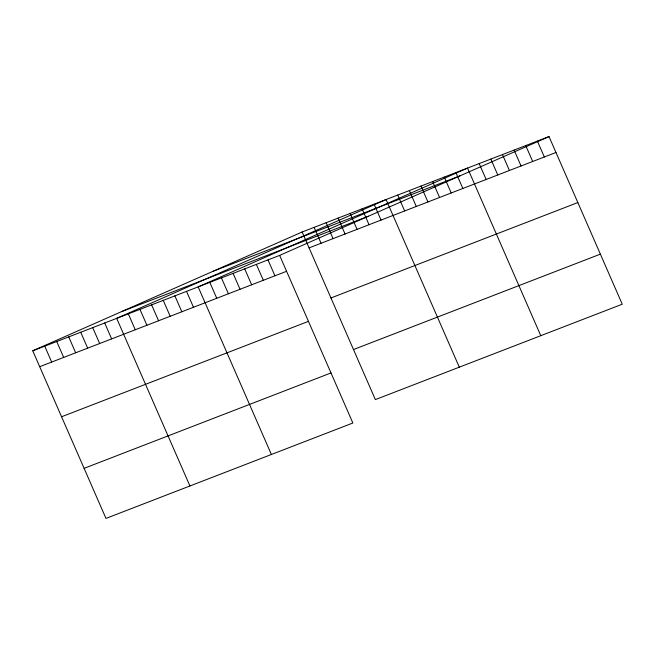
<?xml version="1.0" encoding="UTF-8"?>
<svg xmlns="http://www.w3.org/2000/svg" width="655" height="655" viewBox="0 0 655 655"><rect width="100%" height="100%" fill="white"/><g stroke="black" fill="none" stroke-linecap="round" stroke-linejoin="round"><path stroke-width="0.98" d="M32.75 350.793L279.636 255.393L352.865 423.007L105.979 518.408L32.75 350.793L302.135 231.993L549.021 136.592L622.25 304.207L375.364 399.607L302.135 231.993M279.636 255.393L549.021 136.592M213.235 271.195L460.121 175.794M121.65 311.592L368.536 216.183M309.078 247.893L555.964 152.492M39.693 366.694L286.587 271.293M330.955 297.959L577.841 202.559M61.57 416.76L308.456 321.359M353.487 349.541L600.373 254.14M84.11 468.341L330.996 372.941M537.378 141.087L544.33 156.987M525.744 145.582L532.687 161.482M514.101 150.085L521.053 165.985M502.467 154.58L509.41 170.48M490.824 159.075L497.775 174.975M479.19 163.578L486.133 179.478M540.776 335.688L467.547 168.073L198.162 286.874L271.391 454.488M455.905 172.568L462.856 188.468M444.27 177.071L451.213 192.971M432.627 181.566L439.579 197.466M420.993 186.061L427.936 201.961M409.35 190.564L416.302 206.464M397.716 195.059L404.659 210.959M459.302 367.168L386.073 199.554L116.688 318.355L189.925 485.977M374.087 204.188L381.03 220.088M362.092 208.822L369.035 224.722M350.098 213.456L357.049 229.356M338.111 218.09L345.054 233.991M326.116 222.725L333.059 238.625M314.122 227.359L321.073 243.259M268.001 259.888L274.944 275.788M256.359 264.383L263.302 280.283M244.716 268.886L251.667 284.786M233.082 273.381L240.025 289.281M221.439 277.876L228.39 293.776M209.805 282.379L216.748 298.279M186.528 291.369L193.471 307.269M174.885 295.872L181.836 311.772M163.251 300.367L170.194 316.267M151.608 304.862L158.559 320.762M139.974 309.365L146.916 325.265M128.331 313.86L135.274 329.76M104.702 322.989L111.645 338.889M92.707 327.623L99.658 343.523M80.721 332.257L87.664 348.157M68.726 336.891L75.669 352.791M56.731 341.525L63.682 357.425M44.745 346.159L51.688 362.059"/></g></svg>
